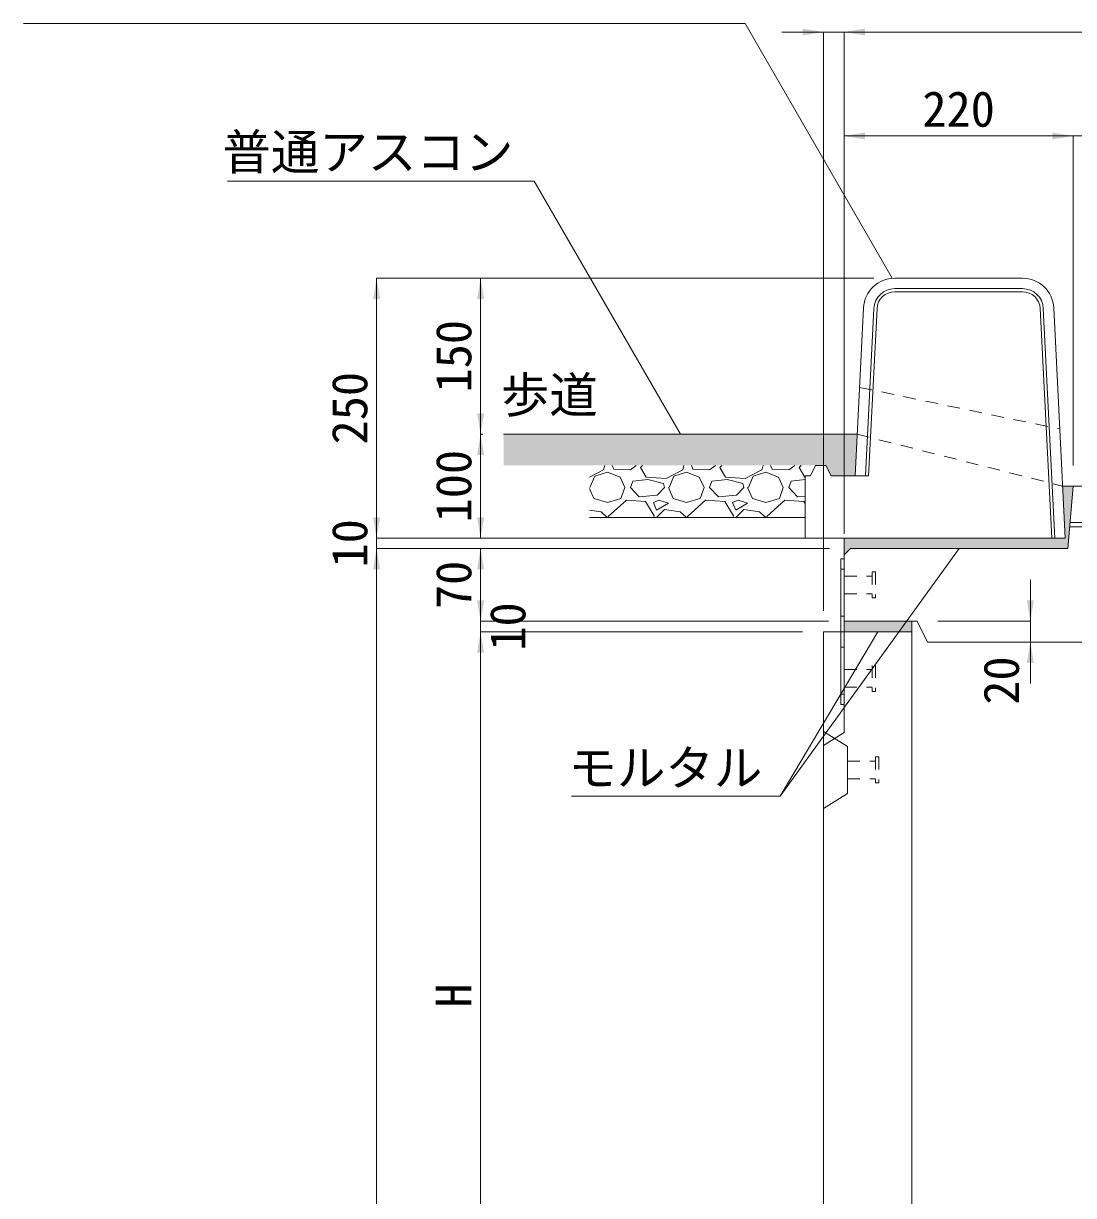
# Model space of a CAD drawing. Units: millimetres at full size. Extents: x 77586 to 117720, y -503 to 5664.
# Drawn here: x 93492 to 94502, y 3083 to 4210 of the extents above; entities that cross this region are included whole.
import ezdxf
from ezdxf.enums import TextEntityAlignment as Align

# ---------------------------------------------------------------- set-up
doc = ezdxf.new("R2010")
doc.units = ezdxf.units.MM
doc.header["$LTSCALE"] = 40
for name, pattern in [('CHAIN_DOUBLE_DASH', [23.5, 12, -1.5, 3.5, -1.5, 3.5, -1.5]), ('USER2', [0.54, 0.3, -0.24]), ('USER3', [0.54, 0.3, -0.24])]:
    doc.linetypes.add(name, pattern=pattern)
for name, color, linetype, lineweight in [('インサート', 3, 'USER2', 9), ('ハッチング_基礎', 150, 'Continuous', 5), ('プレート', 7, 'USER2', 9), ('モルタル', 30, 'Continuous', 9), ('寸法線', 7, 'Continuous', 9), ('引出線', 4, 'Continuous', 9), ('本体', 2, 'Continuous', 13), ('目地', 132, 'Continuous', 5), ('舗装・基礎', 3, 'Continuous', 13), ('補助線', 8, 'CHAIN_DOUBLE_DASH', 5)]:
    doc.layers.add(name, color=color, linetype=linetype, lineweight=lineweight)
doc.layers.add('ハッチング_舗装', color=7, linetype='Continuous')
doc.layers.add('文字', color=7, linetype='Continuous')
doc.styles.add('ＭＳ ゴシック', font='')
doc.styles.get('ＭＳ ゴシック').set_extended_font_data('MS Gothic')

# ---------------------------------------------------------------- blocks, each defined once
blk = doc.blocks.new('filled_arrow')
at = {"color": 0, "linetype": 'Continuous', "lineweight": -2}
blk.add_solid([(7.5, 1.25), (0, 0), (7.5, -1.25)], dxfattribs=at)

msp = doc.modelspace()

# ---------------------------------------------------------------- hatches: boundary and pattern name
at = {"layer": 'ハッチング_舗装'}
msp.add_hatch(color=256, dxfattribs=at).paths.add_polyline_path([(94263.83, 3785.36), (94268.83, 3775.36), (94291.83, 3775.36), (94293.83, 3815.36), (93953.83, 3815.36), (93953.83, 3785.36)])
at = {"layer": 'モルタル'}
for points in [[(94496.33, 3705.36), (94501.33, 3765.36), (94491.33, 3765.36), (94493.83, 3715.36), (94281.33, 3715.36), (94281.33, 3699.36), (94287.33, 3705.36)], [(94346.33, 3625.36), (94346.33, 3635.36), (94281.33, 3635.36), (94281.33, 3625.36)]]:
    msp.add_hatch(color=256, dxfattribs=at).paths.add_polyline_path(points)
at = {"layer": '引出線'}
msp.add_hatch(color=256, dxfattribs=at).paths.add_polyline_path([(94391.83, 3705.36), (94390.75, 3704.29), (94391.16, 3704)])

# ---------------------------------------------------------------- linework, layer by layer
at = {"layer": 'インサート'}
for p, q in [((94281.33, 3678.86), (94281.33, 3661.86)), ((94281.33, 3678.86), (94308.33, 3678.86)), ((94281.33, 3678.86), (94281.33, 3661.86)), ((94308.33, 3682.86), (94308.33, 3657.86)), ((94308.33, 3682.86), (94311.33, 3682.86)), ((94311.33, 3682.86), (94311.33, 3657.86)), ((94281.33, 3661.86), (94308.33, 3661.86)), ((94308.33, 3657.86), (94311.33, 3657.86)), ((94281.33, 3588.86), (94281.33, 3571.86)), ((94281.33, 3588.86), (94308.33, 3588.86)), ((94281.33, 3588.86), (94281.33, 3571.86)), ((94308.33, 3592.86), (94308.33, 3567.86)), ((94311.33, 3592.86), (94311.33, 3567.86)), ((94281.33, 3571.86), (94308.33, 3571.86)), ((94308.33, 3567.86), (94311.33, 3567.86))]:
    msp.add_line(p, q, dxfattribs=at)
at = {"layer": 'インサート', "lineweight": 5}
for p, q in [((94284.53, 3500.86), (94311.53, 3500.86)), ((94284.53, 3500.86), (94284.53, 3483.86)), ((94311.53, 3504.86), (94311.53, 3479.86)), ((94311.53, 3504.86), (94314.54, 3504.86)), ((94314.54, 3504.86), (94314.54, 3479.86)), ((94284.53, 3483.86), (94311.53, 3483.86)), ((94311.53, 3479.86), (94314.54, 3479.86))]:
    msp.add_line(p, q, dxfattribs=at)
at = {"layer": 'ハッチング_基礎'}
for p, q in [((94049.85, 3780.97), (94036.57, 3774.02)), ((94041.46, 3774.88), (94053.66, 3778.69)), ((94051.1, 3785.36), (94049.85, 3780.97)), ((94053.66, 3778.69), (94065.85, 3774.12)), ((94058.22, 3785.36), (94059.75, 3781.74)), ((94059.75, 3781.74), (94075.75, 3780.97)), ((94075.75, 3780.97), (94081.43, 3785.36)), ((94085.66, 3783.26), (94087.55, 3785.36)), ((94090.99, 3774.12), (94085.66, 3783.26)), ((94126.05, 3780.97), (94110.04, 3772.59)), ((94117.66, 3774.88), (94129.86, 3778.69)), ((94127.3, 3785.36), (94126.05, 3780.97)), ((94129.86, 3778.69), (94142.05, 3774.12)), ((94134.42, 3785.36), (94135.95, 3781.74)), ((94135.95, 3781.74), (94151.95, 3780.97)), ((94151.95, 3780.97), (94157.63, 3785.36)), ((94161.86, 3783.26), (94163.75, 3785.36)), ((94167.19, 3774.12), (94161.86, 3783.26)), ((94202.25, 3780.97), (94186.24, 3772.59)), ((94193.86, 3774.88), (94206.06, 3778.69)), ((94203.5, 3785.36), (94202.25, 3780.97)), ((94206.06, 3778.69), (94218.25, 3774.12)), ((94210.62, 3785.36), (94212.15, 3781.74)), ((94212.15, 3781.74), (94228.15, 3780.97)), ((94228.15, 3780.97), (94233.83, 3785.36)), ((94238.06, 3783.26), (94239.95, 3785.36)), ((94243.39, 3774.12), (94238.06, 3783.26)), ((94036.89, 3764.21), (94041.46, 3774.88)), ((94065.85, 3774.12), (94070.42, 3764.21)), ((94075.75, 3764.21), (94078.04, 3770.31)), ((94092.52, 3771.83), (94078.04, 3770.31)), ((94110.04, 3772.59), (94090.99, 3774.12)), ((94107.76, 3768.02), (94092.52, 3771.83)), ((94108.52, 3764.21), (94107.76, 3768.02)), ((94113.09, 3764.21), (94117.66, 3774.88)), ((94142.05, 3774.12), (94146.62, 3764.21)), ((94151.95, 3764.21), (94154.24, 3770.31)), ((94168.72, 3771.83), (94154.24, 3770.31)), ((94186.24, 3772.59), (94167.19, 3774.12)), ((94183.96, 3768.02), (94168.72, 3771.83)), ((94184.72, 3764.21), (94183.96, 3768.02)), ((94189.29, 3764.21), (94193.86, 3774.88)), ((94218.25, 3774.12), (94222.82, 3764.21)), ((94228.15, 3764.21), (94230.44, 3770.31)), ((94243.83, 3771.71), (94230.44, 3770.31)), ((94243.83, 3774.08), (94243.39, 3774.12)), ((94036.57, 3763.17), (94040.7, 3753.54)), ((94066.61, 3753.54), (94070.42, 3764.21)), ((94084.14, 3755.07), (94075.75, 3764.21)), ((94101.66, 3756.59), (94084.14, 3755.07)), ((94108.52, 3764.21), (94101.66, 3756.59)), ((94112.33, 3764.21), (94116.9, 3753.54)), ((94142.81, 3753.54), (94146.62, 3764.21)), ((94160.34, 3755.07), (94151.95, 3764.21)), ((94177.86, 3756.59), (94160.34, 3755.07)), ((94184.72, 3764.21), (94177.86, 3756.59)), ((94188.53, 3764.21), (94193.1, 3753.54)), ((94219.01, 3753.54), (94222.82, 3764.21)), ((94236.54, 3755.07), (94228.15, 3764.21)), ((94243.83, 3755.7), (94236.54, 3755.07)), ((94040.7, 3753.54), (94053.66, 3749.73)), ((94053.66, 3749.73), (94066.61, 3753.54)), ((94071.94, 3752.02), (94054.42, 3736.02)), ((94090.23, 3750.49), (94071.94, 3752.02)), ((94098.61, 3736.78), (94090.23, 3750.49)), ((94103.19, 3752.02), (94097.85, 3749.73)), ((94097.85, 3749.73), (94100.9, 3742.11)), ((94100.9, 3742.11), (94112.33, 3748.97)), ((94112.33, 3748.97), (94103.19, 3752.02)), ((94116.9, 3753.54), (94129.86, 3749.73)), ((94129.86, 3749.73), (94142.81, 3753.54)), ((94148.14, 3752.02), (94130.62, 3736.02)), ((94166.43, 3750.49), (94148.14, 3752.02)), ((94174.81, 3736.78), (94166.43, 3750.49)), ((94179.39, 3752.02), (94174.05, 3749.73)), ((94174.05, 3749.73), (94177.1, 3742.11)), ((94177.1, 3742.11), (94188.53, 3748.97)), ((94188.53, 3748.97), (94179.39, 3752.02)), ((94193.1, 3753.54), (94206.06, 3749.73)), ((94206.06, 3749.73), (94219.01, 3753.54)), ((94224.34, 3752.02), (94206.82, 3736.02)), ((94242.63, 3750.49), (94224.34, 3752.02)), ((94243.83, 3748.53), (94242.63, 3750.49)), ((94047.56, 3740.59), (94036.57, 3742.23)), ((94053.53, 3735.36), (94047.56, 3740.59)), ((94054.42, 3736.02), (94054.39, 3735.36)), ((94098.16, 3735.36), (94098.61, 3736.78)), ((94108.52, 3742.87), (94101.01, 3735.36)), ((94123.76, 3740.59), (94108.52, 3742.87)), ((94129.73, 3735.36), (94123.76, 3740.59)), ((94130.62, 3736.02), (94130.59, 3735.36)), ((94174.36, 3735.36), (94174.81, 3736.78)), ((94184.72, 3742.87), (94177.21, 3735.36)), ((94199.96, 3740.59), (94184.72, 3742.87)), ((94205.93, 3735.36), (94199.96, 3740.59)), ((94206.82, 3736.02), (94206.79, 3735.36))]:
    msp.add_line(p, q, dxfattribs=at)
at = {"layer": 'プレート'}
for p, q in [((94281.33, 3685.37), (94278.13, 3685.37)), ((94281.33, 3640.36), (94278.13, 3640.36)), ((94281.33, 3610.37), (94278.13, 3610.37)), ((94281.33, 3565.36), (94278.13, 3565.36))]:
    msp.add_line(p, q, dxfattribs=at)
at = {"layer": 'プレート', "linetype": 'Continuous'}
msp.add_lwpolyline([(94278.13, 3555.36), (94278.13, 3695.37), (94281.33, 3695.37), (94281.33, 3555.36)], close=True, dxfattribs=at)
at = {"layer": 'モルタル'}
for p, q in [((94281.33, 3715.36), (94281.33, 3699.36)), ((94281.33, 3625.36), (94281.33, 3635.36)), ((94346.33, 3635.36), (94346.33, 3625.36))]:
    msp.add_line(p, q, dxfattribs=at)
at = {"layer": '寸法線'}
for p, q in [((94221.33, 4202.23), (94321.33, 4202.23)), ((94261.33, 3645.36), (94261.33, 4202.23)), ((94281.33, 4202.23), (94711.33, 4202.23)), ((94281.33, 3719.36), (94281.33, 4202.23)), ((94281.33, 4102.23), (94501.33, 4102.23)), ((94281.33, 3719.36), (94281.33, 4102.23)), ((94601.33, 4102.23), (94461.33, 4102.23)), ((94501.33, 3785.36), (94501.33, 4102.23)), ((94501.33, 3785.36), (94501.33, 4102.23)), ((93831.77, 3965.36), (93831.77, 3715.36)), ((94309.87, 3965.36), (93831.77, 3965.36)), ((93931.77, 3965.36), (93931.77, 3815.36)), ((94309.87, 3965.36), (93931.77, 3965.36)), ((93933.83, 3815.36), (93931.77, 3815.36)), ((93931.77, 3815.36), (93931.77, 3715.36)), ((93933.83, 3815.36), (93931.77, 3815.36)), ((93831.77, 3755.36), (93831.77, 3665.36)), ((94261.33, 3715.36), (93831.77, 3715.36)), ((94261.33, 3715.36), (93831.77, 3715.36)), ((94261.33, 3715.36), (93931.77, 3715.36)), ((93831.77, 3705.36), (93831.77, 2175.36)), ((94267.33, 3705.36), (93831.77, 3705.36)), ((94267.33, 3705.36), (93831.77, 3705.36)), ((93931.77, 3705.36), (93931.77, 3635.36)), ((94267.33, 3705.36), (93931.77, 3705.36)), ((93931.77, 3675.36), (93931.77, 3585.36)), ((94460.3, 3675.36), (94460.3, 3575.36)), ((94266.33, 3635.36), (93931.77, 3635.36)), ((94266.33, 3635.36), (93931.77, 3635.36)), ((94371.33, 3635.36), (94460.3, 3635.36)), ((93931.77, 3625.36), (93931.77, 2925.36)), ((94241.33, 3625.36), (93931.77, 3625.36)), ((94241.33, 3625.36), (93931.77, 3625.36))]:
    msp.add_line(p, q, dxfattribs=at)
at = {"layer": '引出線'}
msp.add_line((94391.83, 3705.36), (94219.81, 3467.01), dxfattribs=at)
for points in [[(94327.57, 3965.36), (94186.04, 4210.49), (93492.28, 4210.49)], [(94123.83, 3815.36), (93983.3, 4058.77), (93688.45, 4058.77)], [(94313.83, 3625.36), (94219.81, 3467.01), (94019.08, 3467.01)]]:
    msp.add_lwpolyline(points, dxfattribs=at)
msp.add_lwpolyline([(94391.83, 3705.36), (94390.75, 3704.29), (94391.16, 3704)], close=True, dxfattribs=at)
at = {"layer": '本体'}
for p, q in [((94329.87, 3965.36), (94452.79, 3965.36)), ((94299.91, 3936.86), (94291.83, 3775.36)), ((94482.76, 3936.86), (94493.83, 3715.36)), ((94253.83, 3785.36), (94248.83, 3775.36)), ((94253.83, 3785.36), (94263.83, 3785.36)), ((94263.83, 3785.36), (94268.83, 3775.36)), ((94243.83, 3775.36), (94248.83, 3775.36)), ((94243.83, 3775.36), (94243.83, 3715.36)), ((94268.83, 3775.36), (94291.83, 3775.36)), ((94496.33, 3705.36), (94501.33, 3765.36)), ((94501.33, 3765.36), (94538.33, 3765.36)), ((94243.83, 3715.36), (94493.83, 3715.36)), ((94281.33, 3699.36), (94287.33, 3705.36)), ((94281.33, 3699.36), (94281.33, 3635.36)), ((94287.33, 3705.36), (94496.33, 3705.36)), ((94281.33, 3635.36), (94351.33, 3635.36)), ((94286.33, 3635.36), (94351.33, 3635.36)), ((94351.33, 3635.36), (94361.33, 3615.36)), ((94351.33, 3635.36), (94361.33, 3615.36)), ((94361.33, 3615.36), (94631.33, 3615.36))]:
    msp.add_line(p, q, dxfattribs=at)
at = {"layer": '本体', "linetype": 'USER3', "lineweight": 9}
for p, q in [((94296.08, 3860.36), (94488.58, 3820.36)), ((94293.83, 3815.36), (94491.33, 3765.36))]:
    msp.add_line(p, q, dxfattribs=at)
at = {"layer": '本体', "lineweight": 9}
for p, q in [((94604.58, 3726.36), (94498.08, 3726.36)), ((94604.25, 3730.36), (94498.41, 3730.36)), ((94261.33, 3625.36), (94346.33, 3625.36))]:
    msp.add_line(p, q, dxfattribs=at)
at = {"layer": '本体', "lineweight": 20}
for p, q in [((94261.33, 3625.36), (94261.33, 2175.36)), ((94346.33, 2995.89), (94346.33, 3625.36))]:
    msp.add_line(p, q, dxfattribs=at)
at = {"layer": '本体', "lineweight": 5}
for p, q in [((94281.33, 3625.36), (94281.33, 3528.36)), ((94261.33, 3529.36), (94284.53, 3514.86)), ((94261.33, 3515.86), (94281.33, 3528.36)), ((94284.53, 3514.86), (94284.53, 3469.86)), ((94261.33, 3455.36), (94284.53, 3469.86))]:
    msp.add_line(p, q, dxfattribs=at)
at = {"layer": '本体'}
for centre, start, end in [((94329.87, 3935.36), 90, 177.13759), ((94452.79, 3935.36), 2.86241, 90)]:
    msp.add_arc(centre, 30, start, end, dxfattribs=at)
at = {"layer": '目地'}
for p, q in [((94329.87, 3955.36), (94452.79, 3955.36)), ((94329.87, 3952.36), (94452.79, 3952.36)), ((94309.89, 3936.36), (94301.84, 3775.36)), ((94312.89, 3936.21), (94304.85, 3775.36)), ((94469.77, 3936.21), (94480.81, 3715.36)), ((94472.77, 3936.36), (94483.82, 3715.36)), ((94291.83, 3775.36), (94304.85, 3775.36))]:
    msp.add_line(p, q, dxfattribs=at)
for centre, radius, start, end in [((94329.87, 3935.36), 20, 90, 177.13759), ((94329.87, 3935.36), 17, 90, 177.13759), ((94452.79, 3935.36), 20, 2.86241, 90), ((94452.79, 3935.36), 17, 2.86241, 90)]:
    msp.add_arc(centre, radius, start, end, dxfattribs=at)
at = {"layer": '舗装・基礎'}
msp.add_line((94293.83, 3815.36), (93953.83, 3815.36), dxfattribs=at)
at = {"layer": '舗装・基礎', "lineweight": 9}
msp.add_line((94491.33, 3765.36), (94501.33, 3765.36), dxfattribs=at)
at = {"layer": '補助線', "linetype": 'Continuous', "lineweight": 13}
msp.add_line((94243.83, 3735.36), (94036.57, 3735.36), dxfattribs=at)

# ---------------------------------------------------------------- block references
at = {"layer": '寸法線', "xscale": 2.67, "yscale": 2.67}
for p, rotation in [((94261.33, 4202.23), 180), ((94501.33, 4102.23), 180), ((94501.33, 4102.23), 180), ((93831.77, 3965.36), 270), ((93931.77, 3965.36), 270), ((93931.77, 3815.36), 90), ((93931.77, 3815.36), 270), ((93831.77, 3715.36), 90), ((93831.77, 3715.36), 90), ((93931.77, 3715.36), 90), ((93831.77, 3705.36), 270), ((93831.77, 3705.36), 270), ((93931.77, 3705.36), 270), ((93931.77, 3635.36), 90), ((93931.77, 3635.36), 90), ((94460.3, 3635.36), 90), ((93931.77, 3625.36), 270), ((93931.77, 3625.36), 270), ((94460.3, 3615.36), 270)]:
    msp.add_blockref('filled_arrow', p, dxfattribs=dict(at, rotation=rotation))
for p in [(94281.33, 4202.23), (94281.33, 4202.23), (94281.33, 4102.23)]:
    msp.add_blockref('filled_arrow', p, dxfattribs=at)
at = {"layer": '引出線', "xscale": 0.2, "yscale": 0.2}
for p, rotation in [((94327.57, 3965.36), 120), ((94123.83, 3815.36), 120), ((94313.83, 3625.36), 239.3)]:
    msp.add_blockref('filled_arrow', p, dxfattribs=dict(at, rotation=rotation))

# ---------------------------------------------------------------- texts
at = {"layer": '寸法線', "style": 'ＭＳ ゴシック'}
msp.add_text('220', height=34.18, dxfattribs=at).set_placement((94391.33, 4128.23), align=Align.MIDDLE_CENTER)
for s, p in [('150', (93905.77, 3890.36)), ('250', (93805.77, 3840.36)), ('100', (93905.77, 3765.36)), ('10', (93805.77, 3710.36)), ('70', (93905.77, 3670.36)), ('10', (93957.77, 3630.36)), ('20', (94432.3, 3578.36)), ('H', (93905.77, 3275.36))]:
    msp.add_text(s, height=34.18, rotation=90, dxfattribs=at).set_placement(p, align=Align.MIDDLE_CENTER)
at = {"layer": '引出線', "style": 'ＭＳ ゴシック'}
msp.add_text('普通アスコン', height=34.18, dxfattribs=at).set_placement((93963.3, 4103.98), align=Align.TOP_RIGHT)
msp.add_text('モルタル', height=34.18, dxfattribs=at).set_placement((94109.44, 3511.49), align=Align.TOP_CENTER)
at = {"layer": '文字', "style": 'ＭＳ ゴシック'}
msp.add_text('歩道', height=34.18, dxfattribs=at).set_placement((93997.87, 3853.14), align=Align.MIDDLE_CENTER)

doc.saveas('drawing.dxf')
